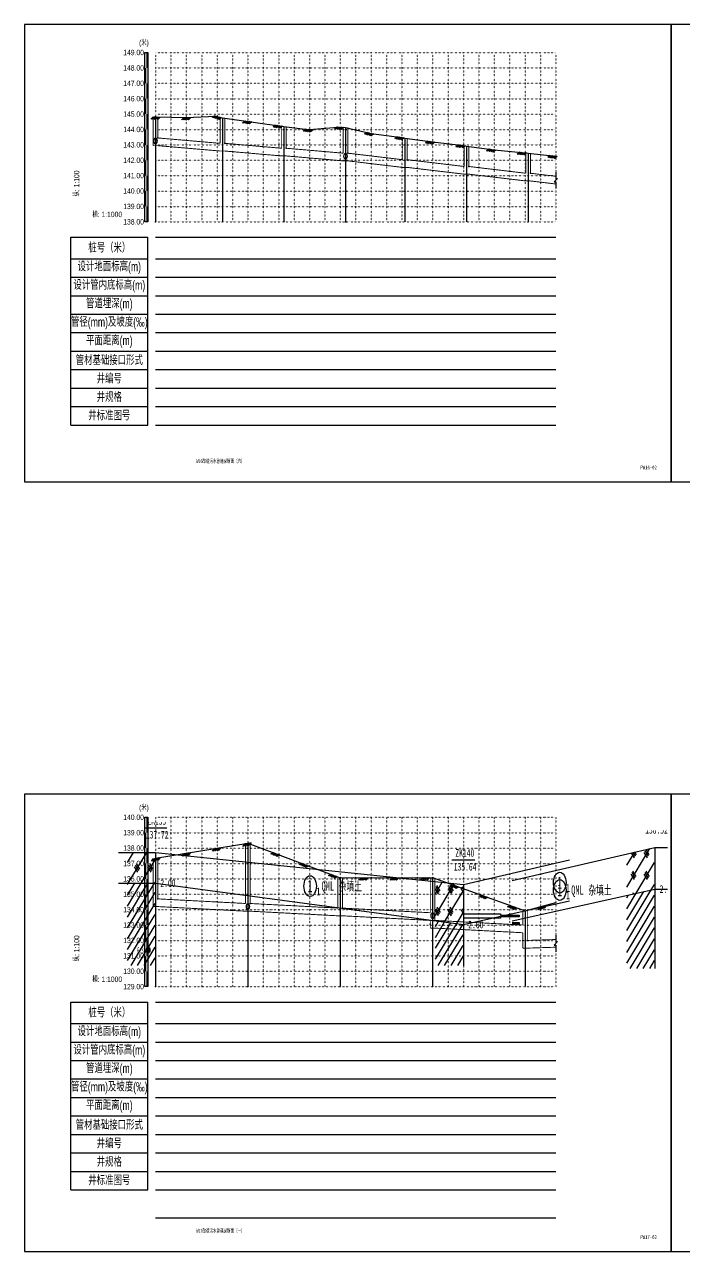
# Model space of a CAD drawing. Extents: x 529262 to 576451, y 2694391 to 2717535.
# Drawn here: x 571451 to 571880, y 2708446 to 2709244 of the extents above; entities that cross this region are included whole.
import ezdxf
from ezdxf.enums import TextEntityAlignment as Align
from ezdxf.xclip import XClip

# ---------------------------------------------------------------- set-up
doc = ezdxf.new("R2010")
doc.units = 0
doc.header["$XCLIPFRAME"] = 0
doc.linetypes.add('DOT', pattern=[6.35, 0, -6.35])
doc.linetypes.add('sx', pattern=[10, 5, 0, 5, 0])
for name, color, linetype in [('GiCAD_PouMian', 7, 'Continuous'), ('GICAD_QUYANG', 7, 'Continuous'), ('GPSCOMMON', 7, 'Continuous'), ('P-说明', 7, 'Continuous'), ('PP-COM', 7, 'Continuous'), ('图框线', 7, 'Continuous'), ('地质-原位曲线', 7, 'Continuous'), ('地质-地层符号', 3, 'Continuous'), ('地质-地层线', 7, 'Continuous'), ('地质-地面线', 7, 'Continuous'), ('地质-填充花纹', 4, 'Continuous'), ('地质-文字', 7, 'Continuous'), ('地质-标贯', 7, 'Continuous'), ('地质-钻孔', 7, 'Continuous'), ('纵断_分栏线', 5, 'Continuous'), ('纵断_地面线', 3, 'Continuous'), ('纵断_标注', 2, 'Continuous'), ('纵断_标注_支管', 2, 'Continuous'), ('纵断_表头', 2, 'Continuous'), ('纵断_设计线', 1, 'Continuous'), ('纵断_高程网格', 8, 'DOT')]:
    doc.layers.add(name, color=color, linetype=linetype)
for name, color, linetype, lineweight in [('外框_TK', 2, 'Continuous', 15), ('纵断污水井', 7, 'Continuous', 60), ('纵断污水管', 224, 'Continuous', 60)]:
    doc.layers.add(name, color=color, linetype=linetype, lineweight=lineweight)
doc.styles.add('JieTuHzTxt', font='smsim.shx', dxfattribs={"width": 0.7, "bigfont": 'smfs.shx'})
doc.styles.add('SEMDI', font='smsim.shx', dxfattribs={"width": 0.75, "bigfont": 'smfs.shx'})
doc.styles.get("Standard").update_dxf_attribs({"font": '', "height": 2.5, "bigfont": 'smfs.shx'})
doc.styles.add('地层编号', font='', dxfattribs={"width": 0.7, "height": 4})
doc.styles.add('宋体', font='', dxfattribs={"width": 0.75})
doc.styles.add('层底标注', font='', dxfattribs={"width": 0.7, "height": 2.5})
doc.styles.add('岩土名称', font='', dxfattribs={"width": 0.7, "height": 3})
doc.styles.add('时代', font='', dxfattribs={"width": 0.7, "height": 3})
doc.styles.add('标贯动探', font='', dxfattribs={"width": 0.7, "height": 2.5})
doc.styles.add('钻孔标注', font='', dxfattribs={"width": 0.7, "height": 2.5})
doc.styles.get('Standard').set_extended_font_data('FangSong_GB2312')
doc.styles.get('地层编号').set_extended_font_data('FangSong_GB2312')
doc.styles.get('宋体').set_extended_font_data('SimSun')
doc.styles.get('层底标注').set_extended_font_data('FangSong_GB2312')
doc.styles.get('岩土名称').set_extended_font_data('FangSong_GB2312')
doc.styles.get('时代').set_extended_font_data('FangSong_GB2312')
doc.styles.get('标贯动探').set_extended_font_data('FangSong_GB2312')
doc.styles.get('钻孔标注').set_extended_font_data('FangSong_GB2312')
doc.linetypes.add('bzhjcx', pattern='A,0.001,[2,XX1.shx,S=1,R=0,X=1,Y=0],-2', length=2.001)

# ---------------------------------------------------------------- blocks, each defined once
blk = doc.blocks.new('A3WK')
at = {"layer": '图框线'}
blk.add_lwpolyline([(0, 0), (420, 0), (420, 297), (0, 297), (0, 0)], dxfattribs=at)
blk = doc.blocks.new('市政排水（YZ）_zdbt')
at = {"color": 0, "linetype": 'ByBlock', "lineweight": -2}
for p, q in [((-50, 0), (0, 0)), ((-50, -122), (-50, 0)), ((0, -122), (0, 0)), ((-50, -14), (0, -14)), ((-50, -26), (0, -26)), ((-50, -38), (0, -38)), ((-50, -50), (0, -50)), ((-50, -62), (0, -62)), ((-50, -74), (0, -74)), ((-50, -86), (0, -86)), ((-50, -98), (0, -98)), ((-50, -110), (0, -110)), ((-50, -122), (0, -122))]:
    blk.add_line(p, q, dxfattribs=at)
at = {"color": 0, "linetype": 'ByBlock', "lineweight": -2, "char_height": 6, "attachment_point": 5, "style": 'JieTuHzTxt'}
for s, insert in [('桩号（米）', (-25, -7)), ('设计地面标高(m)', (-25, -20)), ('设计管内底标高(m)', (-25, -32)), ('管道埋深(m)', (-25, -44)), ('管径(mm)及坡度(‰)', (-25, -56)), ('平面距离(m)', (-25, -68)), ('管材基础接口形式', (-25, -80)), ('井编号', (-25, -92)), ('井规格', (-25, -104)), ('井标准图号', (-25, -116))]:
    blk.add_mtext(s, dxfattribs=dict(at, insert=insert))
blk = doc.blocks.new('VSDesignLineBlock')
at = {"color": 0, "linetype": 'Continuous'}
for p, q in [((-1.5, 0), (-3, -1.5)), ((-0.75, 0), (-2.25, -1.5)), ((0, 0), (-1.5, -1.5)), ((0, 0), (1.5, -1.5)), ((1.5, 0), (0.75, -0.75)), ((2.25, 0), (1.125, -1.125)), ((3, 0), (1.5, -1.5)), ((-0.9797838651065831, -0.9797838651065831), (-0.4595677302149852, -1.5)), ((-0.5021806110835314, -0.5021806110835314), (0.4956387778329372, -1.5))]:
    blk.add_line(p, q, dxfattribs=at)
blk = doc.blocks.new('A$C424C4A3E')
at = {"layer": 'GiCAD_PouMian'}
h = blk.add_hatch(color=8, dxfattribs=at)
edge = h.paths.add_edge_path()
edge.add_arc((-4, -31.74999952316284), 1, 0, 360)
at = {"layer": 'GICAD_QUYANG', "color": 8}
blk.add_circle((-4, -31.74999952316284), 1, dxfattribs=at)
at = {"layer": '地质-原位曲线', "color": 8, "linetype": 'Continuous'}
for p, q in [((166.7844735336303, -19.90997441434843), (186.7844735336303, -19.90997441434843)), ((186.7844735336303, -19.90997441434843), (186.7844735336303, -20.40997441434843)), ((186.7844735336303, -21.40997441434843), (166.7844735336303, -21.40997441434843)), ((186.7844735336303, -20.40997441434843), (196.7844735336303, -20.40997441434843)), ((196.7844735336303, -20.90997441434843), (186.7844735336303, -20.90997441434843)), ((186.7844735336303, -20.90997441434843), (186.7844735336303, -21.40997441434843)), ((196.7844735336303, -20.40997441434843), (196.7844735336303, -20.90997441434843))]:
    blk.add_line(p, q, dxfattribs=at)
at = {"layer": '地质-地层符号', "color": 8, "linetype": 'Continuous'}
for centre in [(83.70102545248483, -10.95500123500824), (218.8166711790063, -9.822478711605072), (218.8166711790063, -40.44747918844223), (83.70102545248483, -44.33000147342682), (218.8166711790063, -70.69747924804688), (83.70102545248483, -76.95500135421753)]:
    blk.add_ellipse(centre, major_axis=(0, 3.383783783783784), ratio=1, dxfattribs=at)
at = {"layer": '地质-地层线', "color": 8}
for p, q in [((-20, -10), (0, -10)), ((0, -10), (166.6344833374023, -23.41000318527222)), ((166.6344833374023, -23.41000318527222), (270.2312914530439, -9.484955072402954)), ((270.2312914530439, -9.484955072402954), (290.2312914530439, -9.484955072402954))]:
    blk.add_line(p, q, dxfattribs=at)
at = {"layer": '地质-地层线', "color": 8, "linetype": 'bzhjcx'}
for p, q in [((166.6344833374023, -76.41000270843506), (270.2312914530439, -52.48495578765869)), ((270.2312914530439, -52.48495578765869), (290.2312914530439, -52.48495578765869)), ((-20, -67.5), (0, -67.5)), ((0, -67.5), (166.6344833374023, -76.41000270843506))]:
    blk.add_line(p, q, dxfattribs=at)
at = {"layer": '地质-地面线', "color": 8, "linetype": 'Continuous'}
for p, q in [((166.6344833374023, -10.41000270843506), (270.2312914530439, 4.015046119689941)), ((270.2312914530439, 4.015046119689941), (290.2312914530439, 4.015046119689941)), ((-20, 9.5367431640625e-07), (0, 9.5367431640625e-07)), ((0, 9.5367431640625e-07), (166.6344833374023, -10.41000270843506))]:
    blk.add_line(p, q, dxfattribs=at)
at = {"layer": '地质-填充花纹', "color": 8, "linetype": 'Continuous'}
for p, q in [((-15.15000000596046, -3.310314942633795), (-11.8396841096519, 9.5367431640625e-07)), ((-14.76861725146136, -10.00000000000023), (-4.768616297787048, 9.536745437799254e-07)), ((255.0812914470825, -8.850668152343815), (267.5774836471901, 3.645524047763274)), ((255.0812914470835, -1.779600340477828), (259.3625503417179, 2.50165855415662)), ((259.2572836941581, 0.6463919065965911), (257.6416403608173, 2.262035239937632)), ((259.7572836941581, 1.146391906596818), (258.5194168235703, 2.384258777184186)), ((260.2572836941581, 1.646391906597046), (259.3971932863242, 2.506482314430741)), ((266.257283694159, 0.6463919065968184), (264.4895167411923, 2.414158859563258)), ((266.7572836941581, 1.146391906596591), (264.9895167411914, 2.914158859563031)), ((267.2572836941581, 1.646391906596364), (265.5416285255951, 3.36204707515958)), ((-8.51436096859561, -5.424675905268714), (-10.28212792156228, -3.656908952302274)), ((-7.697549439595605, -10.00000000000023), (-0.1500000059604645, -2.452450566364632)), ((-1.372225344864091, -5.424675905268941), (-3.139992297830759, -3.656908952302501)), ((260.1862158822923, -5.424675905268714), (258.4184489293257, -3.656908952302274)), ((260.1650042673045, -10.83802314398849), (270.0812914470835, -0.9217359642086649)), ((267.3283515060239, -5.424675905268487), (265.5605845530572, -3.656908952302047)), ((-9.51436096859561, -6.424675905267804), (-11.28212792156228, -4.656908952301364)), ((-9.01436096859561, -5.924675905268032), (-10.78212792156228, -4.156908952301592)), ((-2.372225344864091, -6.424675905268941), (-4.139992297830759, -4.656908952302501)), ((-1.872225344864091, -5.924675905268941), (-3.639992297830759, -4.156908952302501)), ((259.1862158822933, -6.424675905268941), (257.4184489293266, -4.656908952302501)), ((259.6862158822923, -5.924675905268941), (257.9184489293257, -4.156908952302501)), ((266.3283515060239, -6.424675905268941), (264.5605845530572, -4.656908952302501)), ((266.8283515060239, -5.924675905268714), (265.0605845530572, -4.156908952302274)), ((-15.15000000596046, -10.38138275449933), (-14.76861725146136, -10.00000000000023)), ((-15.15000000596046, -13.91691666043198), (-11.23308334552803, -10)), ((-15.15000000596046, -17.45245056636463), (-7.697549439595605, -10.00000000000023)), ((-15.15000000596046, -20.98798447229751), (-4.16201553366318, -10.00000000000023)), ((-15.15000000596046, -24.52351837823016), (-0.6264816277298451, -10)), ((-0.6264816277298451, -10), (-0.1500000059604645, -9.523518378230165)), ((151.4844833314419, -13.45252690186817), (155.238912592823, -9.698097640486594)), ((151.4844833314419, -20.5235947137337), (161.8942100914528, -10.11386795372277)), ((153.1201987043105, -13.49574371713447), (151.484483331441, -11.86002834426472)), ((153.6201987043105, -12.99574371713425), (151.8524317513438, -11.22797676416781)), ((154.1201987043105, -12.49574371713402), (152.3524317513438, -10.72797676416758)), ((160.262334328042, -13.49574371713447), (158.4945673750753, -11.72797676416803)), ((160.762334328042, -12.99574371713447), (158.9945673750753, -11.22797676416803)), ((161.2623343280411, -12.49574371713425), (159.4945673750744, -10.72797676416781)), ((166.484483331441, -12.71789272053388), (165.4945673750753, -11.72797676416826)), ((166.4844833314419, -11.71789272053434), (165.9945673750753, -11.22797676416803)), ((255.0812914470835, -22.9928037760742), (268.3341319308611, -9.739963292296125)), ((255.0812914470825, -19.457269870142), (264.2495680990833, -10.28899321814174)), ((255.0812914470835, -15.92173596420957), (260.1650042673045, -10.83802314398849)), ((255.0812914470835, -12.38620205827647), (256.0804404355258, -11.38705306983366)), ((255.0812914470835, -26.52833768200776), (270.0812914470835, -11.52833768200685)), ((258.7850506888526, -11.02351071182875), (258.4895167411914, -10.72797676416803)), ((268.3341319308611, -9.739963292296125), (270.0812914470835, -7.992803776074197)), ((-15.15000000596046, -28.05905228416282), (-0.1500000059604645, -13.05905228416282)), ((156.4858588961515, -22.59328696088937), (166.4844833314419, -12.59466252559946)), ((255.0812914470825, -30.06387158794018), (270.0812914470835, -15.06387158793973)), ((-15.15000000596046, -31.5945861900957), (-0.150000005959555, -16.59458619009479)), ((153.1912665161763, -20.56681152899978), (151.4844833314419, -18.86002834426517)), ((153.6912665161763, -20.06681152899955), (151.9234995632096, -18.29904457603311)), ((154.1912665161763, -19.56681152900001), (152.4234995632096, -17.79904457603357)), ((160.1912665161763, -20.56681152900001), (158.4234995632096, -18.79904457603357)), ((160.6912665161763, -20.06681152899978), (158.9234995632096, -18.29904457603334)), ((161.1912665161763, -19.56681152899955), (159.4234995632096, -17.79904457603311)), ((163.0302621946421, -23.11995147426478), (166.4844833314419, -19.66573033746454)), ((166.4844833314419, -19.71789272053434), (165.5656351869411, -18.79904457603357)), ((166.4844833314419, -18.71789272053456), (166.0656351869411, -18.29904457603357)), ((255.0812914470835, -33.59940549387238), (270.0812914470835, -18.59940549387238)), ((-15.15000000596046, -35.13012009602835), (-0.1500000059604645, -20.13012009602835)), ((-15.15000000596046, -38.665654001961), (-0.150000005959555, -23.66565400196055)), ((151.4844833314419, -24.05912861966635), (153.2136572469071, -22.32995470420155)), ((151.4844833314419, -27.59466252559946), (156.4858588961515, -22.59328696088937)), ((151.4844833314419, -31.13019643153211), (159.7580605453968, -22.85661921757719)), ((151.4844833314419, -34.66573033746454), (163.0302621946421, -23.11995147426478)), ((151.4844833314419, -38.20126424339765), (166.3024638438865, -23.38328373095305)), ((255.0812914470835, -37.13493939980594), (270.0812914470835, -22.13493939980503)), ((-15.15000000596046, -42.20118790789388), (-0.1500000059604645, -27.20118790789388)), ((151.4844833314419, -41.7367981493303), (166.4844833314419, -26.7367981493303)), ((255.0812914470835, -40.6704733057386), (270.0812914470835, -25.67047330573814)), ((-15.15000000596046, -45.73672181382653), (-0.1500000059604645, -30.73672181382653)), ((151.4844833314419, -45.27233205526272), (166.4844833314419, -30.27233205526272)), ((255.0812914470835, -44.20600721167057), (270.0812914470835, -29.20600721167057)), ((-15.15000000596046, -49.27225571975919), (-0.1500000059604645, -34.27225571975919)), ((151.4844833314419, -48.80786596119583), (166.4844833314419, -33.80786596119583)), ((255.0812914470835, -47.74154111760322), (270.0812914470835, -32.74154111760322)), ((-15.15000000596046, -52.80778962569207), (-0.1500000059604645, -37.80778962569207)), ((151.4844833314419, -52.34339986712848), (166.4844833314419, -37.34339986712848)), ((255.0812914470835, -51.27707502353633), (270.0812914470835, -36.27707502353633)), ((255.0812914470835, -54.81260892946875), (270.0812914470835, -39.81260892946875)), ((-15.15000000596046, -56.34332353162472), (-0.1500000059604645, -41.34332353162472)), ((151.4844833314419, -55.87893377306091), (166.4844833314419, -40.87893377306091)), ((258.1556932033054, -55.27374107918035), (270.0812914470835, -43.3481428354014)), ((-15.15000000596046, -59.87885743755737), (-0.1500000059604645, -44.87885743755737)), ((151.4844833314419, -59.41446767899401), (166.4844833314419, -44.41446767899401)), ((262.7529309465926, -54.21203724182487), (270.0812914470835, -46.88367674133451)), ((-15.15000000596046, -63.41439134349025), (-0.1500000059604645, -48.41439134349025)), ((151.4844833314419, -62.95000158492667), (166.4844833314419, -47.95000158492667)), ((151.4844833314419, -66.48553549085909), (166.4844833314419, -51.48553549085909)), ((267.3501686898808, -53.15033340446917), (270.0812914470835, -50.41921064726694)), ((-15.15000000596046, -66.9499252494229), (-0.1500000059604645, -51.9499252494229)), ((-12.16454085060468, -67.50000000000023), (-0.1500000059604645, -55.48545915535556)), ((151.4844833314419, -70.0210693967922), (166.4844833314419, -55.0210693967922)), ((259.4856454086303, -56.68289921903624), (259.4856454086303, -54.96659678107358)), ((262.0130889088305, -54.38289921903606), (270.0812914470835, -54.38289921903606)), ((262.9856454086303, -54.38289921903606), (262.9856454086303, -54.15829326530024)), ((266.4856454086303, -56.68289921903624), (266.4856454086303, -54.38289921903629)), ((269.9856454086303, -54.38289921903606), (269.9856454086303, -52.54168623375449)), ((-8.629006944672255, -67.50000000000023), (-0.1500000059604645, -59.02099306128844)), ((151.4844833314419, -73.55660330272485), (166.4844833314419, -58.55660330272485)), ((255.0812914470835, -56.68289921903602), (270.0812914470835, -56.68289921903602)), ((255.0812914470835, -58.98289921903597), (270.0812914470835, -58.98289921903597)), ((255.9856454086303, -58.98289921903506), (255.9856454086303, -56.68289921903511)), ((259.4856454086303, -61.28289921903615), (259.4856454086303, -58.9828992190362)), ((262.9856454086303, -58.98289921903597), (262.9856454086303, -56.68289921903602)), ((266.4856454086303, -61.28289921903615), (266.4856454086303, -58.9828992190362)), ((269.9856454086303, -58.98289921903597), (269.9856454086303, -56.68289921903602)), ((-5.093473038738921, -67.5), (-0.1500000059604645, -62.55652696722109)), ((152.9009543166494, -75.67566622345043), (166.4844833314419, -62.09213720865796)), ((255.0812914470835, -61.28289921903593), (270.0812914470835, -61.28289921903593)), ((255.0812914470835, -63.58289921903611), (270.0812914470835, -63.58289921903611)), ((255.9856454086303, -63.58289921903497), (255.9856454086303, -61.28289921903502)), ((259.4856454086303, -65.88289921903606), (259.4856454086303, -63.58289921903611)), ((262.9856454086303, -63.58289921903588), (262.9856454086303, -61.28289921903593)), ((266.4856454086303, -65.88289921903606), (266.4856454086303, -63.58289921903611)), ((269.9856454086303, -63.58289921903588), (269.9856454086303, -61.28289921903593)), ((-10.01435459136974, -68.18289921903624), (-10.01435459136974, -67.50000000000023)), ((-3.014354591369738, -68.18289921903624), (-3.014354591369738, -67.50000000000023)), ((-1.557939132806496, -67.50000000000023), (-0.1500000059604645, -66.0920608731542)), ((156.2570373187846, -75.8551171272477), (166.4844833314419, -65.62767111459038)), ((255.0812914470835, -65.88289921903606), (270.0812914470835, -65.88289921903606)), ((255.9856454086303, -67.48495578765869), (255.9856454086303, -65.88289921903493)), ((262.9856454086303, -67.48495578765869), (262.9856454086303, -65.88289921903583)), ((269.9856454086303, -67.48495578765869), (269.9856454086303, -65.88289921903583)), ((-15.15000000596046, -68.18289921903602), (-0.1500000059604645, -68.18289921903602)), ((-15.15000000596046, -70.48289921903597), (-0.1500000059604645, -70.48289921903597)), ((-13.51435459136974, -70.48289921903597), (-13.51435459136974, -68.18289921903602)), ((-10.01435459136974, -72.78289921903615), (-10.01435459136974, -70.4828992190362)), ((-6.514354591369738, -70.48289921903506), (-6.514354591369738, -68.18289921903511)), ((-3.014354591369738, -72.78289921903615), (-3.014354591369738, -70.4828992190362)), ((159.6131203209197, -76.03456803104518), (166.4844833314419, -69.16320502052304)), ((-15.15000000596046, -72.78289921903593), (-0.1500000059604645, -72.78289921903593)), ((-15.15000000596046, -75.08289921903611), (-0.1500000059604645, -75.08289921903611)), ((-13.51435459136974, -75.08289921903588), (-13.51435459136974, -72.78289921903593)), ((-10.01435459136974, -77.38289921903606), (-10.01435459136974, -75.08289921903611)), ((-6.514354591369738, -75.08289921903497), (-6.514354591369738, -72.78289921903502)), ((-3.014354591369738, -77.38289921903606), (-3.014354591369738, -75.08289921903611)), ((162.969203323054, -76.21401893484358), (166.4844833314419, -72.69873892645614)), ((-15.15000000596046, -77.38289921903606), (-0.1500000059604645, -77.38289921903606)), ((-13.51435459136974, -77.5), (-13.51435459136974, -77.38289921903583)), ((-6.514354591369738, -77.5), (-6.514354591369738, -77.38289921903493)), ((151.4844833314419, -77.38289921903606), (166.4844833314419, -77.38289921903606)), ((151.4844833314419, -79.68289921903602), (166.4844833314419, -79.68289921903602)), ((154.4856454086303, -79.68289921903602), (154.4856454086303, -77.38289921903606)), ((157.9856454086303, -77.38289921903561), (157.9856454086303, -75.94754639191092)), ((157.9856454086303, -81.98289921903552), (157.9856454086303, -79.68289921903556)), ((161.4856454086303, -79.68289921903533), (161.4856454086303, -77.38289921903538)), ((164.9856454086303, -77.38289921903674), (164.9856454086303, -76.32183878151636)), ((164.9856454086303, -81.98289921903665), (164.9856454086303, -79.6828992190367)), ((166.3252863251901, -76.39346983864039), (166.4844833314419, -76.23427283238857)), ((151.4844833314419, -81.98289921903597), (166.4844833314419, -81.98289921903597)), ((154.4856454086303, -84.28289921903593), (154.4856454086303, -81.98289921903597)), ((161.4856454086303, -84.28289921903524), (161.4856454086303, -81.98289921903529)), ((151.4844833314419, -84.28289921903593), (166.4844833314419, -84.28289921903593)), ((157.9856454086303, -85.94754639191069), (157.9856454086303, -84.28289921903547)), ((164.9856454086303, -86.32183878151613), (164.9856454086303, -84.28289921903661))]:
    blk.add_line(p, q, dxfattribs=at)
at = {"layer": '地质-钻孔', "color": 8, "linetype": 'Continuous'}
for p, q in [((264.0422860336303, 12.01507441377657), (276.4207040023803, 12.01507441377657)), ((-6.189159278869738, 8.000059765339074), (6.189258689880262, 8.000059765339074)), ((160.4451180648803, -2.409974414348426), (172.8235360336303, -2.409974414348426)), ((268.7312914530439, -67.48495578765869), (271.7312914530439, -67.48495578765869)), ((-1.5, -77.5), (1.5, -77.5))]:
    blk.add_line(p, q, dxfattribs=at)
at = {"layer": '地质-钻孔', "color": 8, "linetype": 'sx'}
for p, q in [((270.2312914530439, 4.015045166015625), (270.2312914530439, -67.48495578765869)), ((0, 0), (0, -77.5)), ((166.6344833374023, -10.41000366210938), (166.6344833374023, -86.41000270843506))]:
    blk.add_line(p, q, dxfattribs=at)
at = {"layer": '地质-钻孔', "color": 8, "linetype": 'Continuous'}
blk.add_solid([(165.1344833374023, -86.41000270843506), (168.1344833374023, -86.41000270843506), (166.6344833374023, -87.91000270843506)], dxfattribs=at)
at = {"layer": 'GICAD_QUYANG', "color": 8, "linetype": 'Continuous', "width": 0.699999988079071}
blk.add_text('6.35', height=2, dxfattribs=at).set_placement((-9.874594538610836, -32.74999953316274))
at = {"layer": '地质-地层符号', "color": 8, "linetype": 'Continuous'}
for s, height, style, p in [('1', 4, '地层编号', (217.4328873952227, -11.82247871160507)), ('杂填土', 3, '岩土名称', (234.3020767854568, -11.32247871160507)), ('1', 4, '地层编号', (82.31724166870117, -12.95500123500824)), ('1', 2.6, '地层编号', (87.08480923626848, -13.95500123500824)), ('Q', 3, '时代', (89.88372815518778, -12.45500123500824)), ('ML', 3, '时代', (92.1594038338435, -12.45500123500824)), ('杂填土', 3, '岩土名称', (99.18643105893534, -12.45500123500824)), ('1', 2.6, '地层编号', (222.20045496279, -12.82247871160507)), ('Q', 3, '时代', (224.9993738817093, -11.32247871160507)), ('ML', 3, '时代', (227.275049560365, -11.32247871160507)), ('2', 4, '地层编号', (217.4328873952227, -42.44747918844223)), ('Q', 3, '时代', (224.9993738817093, -41.94747918844223)), ('AL', 3, '时代', (228.2713738846896, -41.94747918844223)), ('黏土', 3, '岩土名称', (233.2642388032791, -41.94747918844223)), ('2', 4, '地层编号', (82.31724166870117, -46.33000147342682)), ('Q', 3, '时代', (89.88372815518778, -45.83000147342682)), ('AL', 3, '时代', (93.15572815816813, -45.83000147342682)), ('黏土', 3, '岩土名称', (98.1485930767576, -45.83000147342682)), ('1', 2.6, '地层编号', (222.20045496279, -43.44747918844223)), ('1', 2.6, '地层编号', (87.08480923626848, -47.33000147342682)), ('5', 4, '地层编号', (217.4328873952227, -72.69747924804688)), ('C', 3, '时代', (223.20045496279, -72.19747924804688)), ('石灰岩', 3, '岩土名称', (226.2761306887269, -72.19747924804688)), ('5', 4, '地层编号', (82.31724166870117, -78.95500135421753)), ('C', 3, '时代', (88.08480923626848, -78.45500135421753)), ('石灰岩', 3, '岩土名称', (91.16048496220537, -78.45500135421753))]:
    blk.add_text(s, height=height, dxfattribs=dict(at, style=style)).set_placement(p)
at = {"layer": '地质-地层符号', "color": 8, "linetype": 'Continuous', "style": '时代', "width": 0.8}
for p in [(227.2750495573846, -42.44747918844223), (92.15940383086308, -46.33000147342682)]:
    blk.add_text('4', height=1.8, dxfattribs=at).set_placement(p)
at = {"layer": '地质-文字', "color": 8, "linetype": 'Continuous', "style": '层底标注'}
for s, p in [('2.00', (2.650000005960464, -11.25)), ('2.70', (272.8812914590044, -10.73495507240295)), ('2.60', (169.2844833433628, -24.66000318527222)), ('11.30', (272.8812914590044, -53.73495578765869)), ('13.50', (2.650000005960464, -68.75)), ('14.30', (272.8812914590044, -68.73495578765869)), ('13.20', (169.2844833433628, -77.66000270843506)), ('15.50', (2.650000005960464, -78.75)), ('15.20', (169.2844833433628, -87.66000270843506))]:
    blk.add_text(s, height=2.5, dxfattribs=at).set_placement(p)
at = {"layer": '地质-标贯', "color": 8, "linetype": 'Continuous', "style": '标贯动探'}
blk.add_text('N=9', height=2.5, dxfattribs=at).set_placement((278.4312912623091, -30.98495483398438))
at = {"layer": '地质-钻孔', "color": 8, "linetype": 'Continuous', "style": '钻孔标注'}
for s, p in [('ZK141', (265.9069671287198, 13.01504611968994)), ('ZK139', (-4.324324324324152, 9.000000953674316)), ('138.52', (265.0421022638548, 8.515046119689941)), ('137.72', (-5.189189189189165, 4.500000953674316)), ('ZK140', (162.3101590130782, -1.410002708435059)), ('135.64', (161.4452941482132, -5.910002708435059))]:
    blk.add_text(s, height=2.5, dxfattribs=at).set_placement(p)
blk = doc.blocks.new('A3_CdSzy')
at = {"layer": '外框_TK', "const_width": 0.1}
blk.add_lwpolyline([(0, 297), (420, 297), (420, 0), (0, 0)], close=True, dxfattribs=at)

msp = doc.modelspace()

# ---------------------------------------------------------------- linework, layer by layer
for p in [(571537.7693094312, 2709169.828465958), (571581.2361259969, 2709166.351120632), (571621.1894052438, 2709163.154858293), (571661.1894052391, 2709159.954858293), (571699.7976049583, 2709155.707956324), (571739.7976046985, 2709151.307956352), (571779.7976422807, 2709146.907952218), (571537.7675526232, 2708675.521587254), (571597.7675526232, 2708672.521587254), (571657.7675526232, 2708669.521587254), (571717.7675526233, 2708661.521587254), (571777.7675526233, 2708648.521587254)]:
    msp.add_point(p)
at = {"layer": 'GPSCOMMON'}
for p in [(571536.2693094312, 2709115.360896768), (571536.2675526232, 2708618.517587254)]:
    msp.add_point(p, dxfattribs=at)
at = {"layer": 'PP-COM'}
for p, q in [((571451.2693094312, 2708946.517587254), (576451.2693094312, 2708946.517587254)), ((571451.2693094312, 2708446.517587254), (576451.2693094312, 2708446.517587254))]:
    msp.add_line(p, q, dxfattribs=at)
at = {"layer": '纵断_分栏线'}
for p, q in [((571536.2693094312, 2709105.360896768), (571796.2693094312, 2709105.360896768)), ((571536.2693094312, 2709091.360896768), (571796.2693094312, 2709091.360896768)), ((571536.2693094312, 2709079.360896768), (571796.2693094312, 2709079.360896768)), ((571536.2693094312, 2709067.360896768), (571796.2693094312, 2709067.360896768)), ((571536.2693094312, 2709055.360896768), (571796.2693094312, 2709055.360896768)), ((571536.2693094312, 2709043.360896768), (571796.2693094312, 2709043.360896768)), ((571536.2693094312, 2709031.360896768), (571796.2693094312, 2709031.360896768)), ((571536.2693094312, 2709019.360896768), (571796.2693094312, 2709019.360896768)), ((571536.2693094312, 2709007.360896768), (571796.2693094312, 2709007.360896768)), ((571536.2693094312, 2708995.360896768), (571796.2693094312, 2708995.360896768)), ((571536.2693094312, 2708983.360896768), (571796.2693094312, 2708983.360896768)), ((571536.2675526232, 2708608.517587254), (571796.2675526232, 2708608.517587254)), ((571536.2675526232, 2708594.517587254), (571796.2675526232, 2708594.517587254)), ((571536.2675526232, 2708582.517587254), (571796.2675526232, 2708582.517587254)), ((571536.2675526232, 2708570.517587254), (571796.2675526232, 2708570.517587254)), ((571536.2675526232, 2708558.517587254), (571796.2675526232, 2708558.517587254)), ((571536.2675526232, 2708546.517587254), (571796.2675526232, 2708546.517587254)), ((571536.2675526232, 2708534.517587254), (571796.2675526232, 2708534.517587254)), ((571536.2675526232, 2708522.517587254), (571796.2675526232, 2708522.517587254)), ((571536.2675526232, 2708510.517587254), (571796.2675526232, 2708510.517587254)), ((571536.2675526232, 2708498.517587254), (571796.2675526232, 2708498.517587254)), ((571536.2675526232, 2708486.517587254), (571796.2675526232, 2708486.517587254)), ((571536.2693094312, 2708468.360896768), (571796.2693094312, 2708468.360896768))]:
    msp.add_line(p, q, dxfattribs=at)
at = {"layer": '纵断_地面线'}
for points in [[(571536.2693094312, 2709183.460896768), (571556.2693094325, 2709183.080896768), (571575.4433094325, 2709183.940896768), (571579.7361259969, 2709182.860896768), (571619.6894052438, 2709177.362164597), (571631.6873094325, 2709175.710896768), (571636.2693094325, 2709175.310896768), (571654.6583094324, 2709176.920896768), (571659.6893094325, 2709176.700896768), (571676.2693094325, 2709172.820896768), (571696.2693094325, 2709170.070896768), (571698.2973094325, 2709169.790896768), (571716.2693094325, 2709167.280896768), (571736.2693094325, 2709164.890896768), (571738.2973094325, 2709164.610896768), (571756.2693094325, 2709162.110896768), (571776.2693094325, 2709160.220896768), (571778.2973094325, 2709159.990896768), (571796.2693094312, 2709157.970896768)], [(571536.2675526232, 2708701.947587254), (571596.2675526232, 2708711.717587254), (571656.2675526232, 2708689.167587254), (571716.2675526233, 2708689.337587254), (571776.2675526233, 2708667.647587254), (571796.2675526232, 2708673.119809477)]]:
    msp.add_lwpolyline(points, dxfattribs=at)
at = {"layer": '纵断_标注'}
for p, q in [((571536.2693094312, 2709183.460896768), (571536.2693094312, 2709115.360896768)), ((571579.7361259969, 2709182.860942916), (571579.7361259969, 2709115.360896768)), ((571619.6894052438, 2709177.362164597), (571619.6894052438, 2709115.360896768)), ((571659.6894052391, 2709176.700896768), (571659.6894052391, 2709115.360896768)), ((571698.2976049583, 2709169.790896768), (571698.2976049583, 2709115.360896768)), ((571738.2976046985, 2709164.610896768), (571738.2976046985, 2709115.360896768)), ((571778.2976422807, 2709159.990896768), (571778.2976422807, 2709115.360896768)), ((571596.2675526232, 2708711.717587254), (571596.2675526232, 2708618.517587254)), ((571536.2675526232, 2708701.947587254), (571536.2675526232, 2708618.517587254)), ((571656.2675526232, 2708689.167587254), (571656.2675526232, 2708618.517587254)), ((571716.2675526233, 2708689.337587254), (571716.2675526233, 2708618.517587254)), ((571776.2675526233, 2708667.647587254), (571776.2675526233, 2708618.517587254))]:
    msp.add_line(p, q, dxfattribs=at)
for points in [[(571481.2693094312, 2709115.360896768, 0, 0, 0), (571481.2693094312, 2709140.694230102, 1, 0, 0), (571481.2693094312, 2709148.694230102, 0, 0, 0)], [(571481.2693094312, 2709115.360896768, 0, 0, 0), (571506.6026427646, 2709115.360896768, 1, 0, 0), (571514.6026427646, 2709115.360896768, 0, 0, 0)], [(571481.2675526232, 2708618.517587254, 0, 0, 0), (571481.2675526232, 2708643.850920588, 1, 0, 0), (571481.2675526232, 2708651.850920588, 0, 0, 0)], [(571481.2675526232, 2708618.517587254, 0, 0, 0), (571506.6008859565, 2708618.517587254, 1, 0, 0), (571514.6008859565, 2708618.517587254, 0, 0, 0)]]:
    msp.add_lwpolyline(points, format="xyseb", dxfattribs=at)
for points in [[(571796.2693094312, 2709147.931068832), (571796.2693094312, 2709143.531068832), (571797.2693094312, 2709143.531068832), (571795.2693094312, 2709141.331068832), (571796.2693094312, 2709141.331068832), (571796.2693094312, 2709136.931068832)], [(571796.2675526232, 2708652.121587254), (571796.2675526232, 2708647.721587254), (571797.2675526232, 2708647.721587254), (571795.2675526232, 2708645.521587254), (571796.2675526232, 2708645.521587254), (571796.2675526232, 2708641.121587254)]]:
    msp.add_lwpolyline(points, dxfattribs=at)
for p in [(571714.7675526233, 2708659.017587254), (571774.7675526233, 2708648.517587254)]:
    msp.add_point(p, dxfattribs=at)
at = {"layer": '纵断_标注_支管'}
for p in [(571536.2693094312, 2709115.360896768), (571659.6894052391, 2709115.360896768), (571596.2675526232, 2708618.517587254), (571716.2675526233, 2708618.517587254)]:
    msp.add_point(p, dxfattribs=at)
at = {"layer": '纵断_表头'}
for points in [[(571531.2693094312, 2709115.360896768), (571529.2693094312, 2709115.360896768), (571529.2693094312, 2709225.360896768), (571531.2693094312, 2709225.360896768), (571531.2693094312, 2709115.360896768)], [(571531.2675526232, 2708618.517587254), (571529.2675526232, 2708618.517587254), (571529.2675526232, 2708728.517587254), (571531.2675526232, 2708728.517587254), (571531.2675526232, 2708618.517587254)]]:
    msp.add_lwpolyline(points, dxfattribs=at)
at = {"layer": '纵断_表头', "const_width": 1}
for points in [[(571530.7693094312, 2709215.360896768), (571530.7693094312, 2709225.360896768)], [(571529.7693094312, 2709205.360896768), (571529.7693094312, 2709215.360896768)], [(571530.7693094312, 2709195.360896768), (571530.7693094312, 2709205.360896768)], [(571529.7693094312, 2709185.360896768), (571529.7693094312, 2709195.360896768)], [(571530.7693094312, 2709175.360896768), (571530.7693094312, 2709185.360896768)], [(571529.7693094312, 2709165.360896768), (571529.7693094312, 2709175.360896768)], [(571530.7693094312, 2709155.360896768), (571530.7693094312, 2709165.360896768)], [(571529.7693094312, 2709145.360896768), (571529.7693094312, 2709155.360896768)], [(571530.7693094312, 2709135.360896768), (571530.7693094312, 2709145.360896768)], [(571529.7693094312, 2709125.360896768), (571529.7693094312, 2709135.360896768)], [(571530.7693094312, 2709115.360896768), (571530.7693094312, 2709125.360896768)], [(571530.7675526232, 2708718.517587254), (571530.7675526232, 2708728.517587254)], [(571529.7675526232, 2708708.517587254), (571529.7675526232, 2708718.517587254)], [(571530.7675526232, 2708698.517587254), (571530.7675526232, 2708708.517587254)], [(571529.7675526232, 2708688.517587254), (571529.7675526232, 2708698.517587254)], [(571530.7675526232, 2708678.517587254), (571530.7675526232, 2708688.517587254)], [(571529.7675526232, 2708668.517587254), (571529.7675526232, 2708678.517587254)], [(571530.7675526232, 2708658.517587254), (571530.7675526232, 2708668.517587254)], [(571529.7675526232, 2708648.517587254), (571529.7675526232, 2708658.517587254)], [(571530.7675526232, 2708638.517587254), (571530.7675526232, 2708648.517587254)], [(571529.7675526232, 2708628.517587254), (571529.7675526232, 2708638.517587254)], [(571530.7675526232, 2708618.517587254), (571530.7675526232, 2708628.517587254)]]:
    msp.add_lwpolyline(points, dxfattribs=at)
at = {"layer": '纵断_设计线'}
for points in [[(571536.2693094312, 2709183.460896768), (571556.2693094325, 2709183.080896768), (571575.4433094325, 2709183.940896768), (571579.7361259969, 2709182.860942916), (571619.6894052438, 2709177.362164597), (571631.6873094325, 2709175.710896768), (571636.2693094325, 2709175.310896768), (571654.6583094324, 2709176.920896768), (571659.6893094325, 2709176.700896768), (571676.2693094325, 2709172.820896768), (571696.2693094325, 2709170.070896768), (571698.2973094325, 2709169.790896768), (571716.2693094325, 2709167.280896768), (571736.2693094325, 2709164.890896768), (571738.2973094325, 2709164.610896768), (571756.2693094325, 2709162.110896768), (571776.2693094325, 2709160.220896768), (571778.2973094325, 2709159.990896768), (571796.2693094312, 2709157.970896768)], [(571536.2675526232, 2708701.947587254), (571596.2675526232, 2708711.717587254), (571656.2675526232, 2708689.167587254), (571716.2675526233, 2708689.337587254), (571776.2675526233, 2708667.647587254), (571796.2675526232, 2708673.119809477)]]:
    msp.add_lwpolyline(points, dxfattribs=at)
at = {"layer": '纵断_高程网格', "ltscale": 0.0787}
for p, q in [((571536.2693094312, 2709225.360896768), (571796.2693094312, 2709225.360896768)), ((571536.2693094312, 2709225.360896768), (571536.2693094312, 2709115.360896768)), ((571546.2693094312, 2709225.360896768), (571546.2693094312, 2709115.360896768)), ((571556.2693094312, 2709225.360896768), (571556.2693094312, 2709115.360896768)), ((571566.2693094312, 2709225.360896768), (571566.2693094312, 2709115.360896768)), ((571576.2693094312, 2709225.360896768), (571576.2693094312, 2709115.360896768)), ((571586.2693094312, 2709225.360896768), (571586.2693094312, 2709115.360896768)), ((571596.2693094312, 2709225.360896768), (571596.2693094312, 2709115.360896768)), ((571606.2693094312, 2709225.360896768), (571606.2693094312, 2709115.360896768)), ((571616.2693094312, 2709225.360896768), (571616.2693094312, 2709115.360896768)), ((571626.2693094312, 2709225.360896768), (571626.2693094312, 2709115.360896768)), ((571636.2693094312, 2709225.360896768), (571636.2693094312, 2709115.360896768)), ((571646.2693094312, 2709225.360896768), (571646.2693094312, 2709115.360896768)), ((571656.2693094312, 2709225.360896768), (571656.2693094312, 2709115.360896768)), ((571666.2693094312, 2709225.360896768), (571666.2693094312, 2709115.360896768)), ((571676.2693094312, 2709225.360896768), (571676.2693094312, 2709115.360896768)), ((571686.2693094312, 2709225.360896768), (571686.2693094312, 2709115.360896768)), ((571696.2693094312, 2709225.360896768), (571696.2693094312, 2709115.360896768)), ((571706.2693094312, 2709225.360896768), (571706.2693094312, 2709115.360896768)), ((571716.2693094312, 2709225.360896768), (571716.2693094312, 2709115.360896768)), ((571726.2693094312, 2709225.360896768), (571726.2693094312, 2709115.360896768)), ((571736.2693094312, 2709225.360896768), (571736.2693094312, 2709115.360896768)), ((571746.2693094312, 2709225.360896768), (571746.2693094312, 2709115.360896768)), ((571756.2693094312, 2709225.360896768), (571756.2693094312, 2709115.360896768)), ((571766.2693094312, 2709225.360896768), (571766.2693094312, 2709115.360896768)), ((571776.2693094312, 2709225.360896768), (571776.2693094312, 2709115.360896768)), ((571786.2693094312, 2709225.360896768), (571786.2693094312, 2709115.360896768)), ((571796.2693094312, 2709225.360896768), (571796.2693094312, 2709115.360896768)), ((571536.2693094312, 2709215.360896768), (571796.2693094312, 2709215.360896768)), ((571536.2693094312, 2709205.360896768), (571796.2693094312, 2709205.360896768)), ((571536.2693094312, 2709195.360896768), (571796.2693094312, 2709195.360896768)), ((571536.2693094312, 2709185.360896768), (571796.2693094312, 2709185.360896768)), ((571536.2693094312, 2709175.360896768), (571796.2693094312, 2709175.360896768)), ((571536.2693094312, 2709165.360896768), (571796.2693094312, 2709165.360896768)), ((571536.2693094312, 2709155.360896768), (571796.2693094312, 2709155.360896768)), ((571536.2693094312, 2709145.360896768), (571796.2693094312, 2709145.360896768)), ((571536.2693094312, 2709135.360896768), (571796.2693094312, 2709135.360896768)), ((571536.2693094312, 2709125.360896768), (571796.2693094312, 2709125.360896768)), ((571536.2693094312, 2709115.360896768), (571796.2693094312, 2709115.360896768)), ((571536.2675526232, 2708728.517587254), (571796.2675526232, 2708728.517587254)), ((571536.2675526232, 2708728.517587254), (571536.2675526232, 2708618.517587254)), ((571546.2675526232, 2708728.517587254), (571546.2675526232, 2708618.517587254)), ((571556.2675526232, 2708728.517587254), (571556.2675526232, 2708618.517587254)), ((571566.2675526232, 2708728.517587254), (571566.2675526232, 2708618.517587254)), ((571576.2675526232, 2708728.517587254), (571576.2675526232, 2708618.517587254)), ((571586.2675526232, 2708728.517587254), (571586.2675526232, 2708618.517587254)), ((571596.2675526232, 2708728.517587254), (571596.2675526232, 2708618.517587254)), ((571606.2675526232, 2708728.517587254), (571606.2675526232, 2708618.517587254)), ((571616.2675526232, 2708728.517587254), (571616.2675526232, 2708618.517587254)), ((571626.2675526232, 2708728.517587254), (571626.2675526232, 2708618.517587254)), ((571636.2675526232, 2708728.517587254), (571636.2675526232, 2708618.517587254)), ((571646.2675526232, 2708728.517587254), (571646.2675526232, 2708618.517587254)), ((571656.2675526232, 2708728.517587254), (571656.2675526232, 2708618.517587254)), ((571666.2675526232, 2708728.517587254), (571666.2675526232, 2708618.517587254)), ((571676.2675526232, 2708728.517587254), (571676.2675526232, 2708618.517587254)), ((571686.2675526232, 2708728.517587254), (571686.2675526232, 2708618.517587254)), ((571696.2675526232, 2708728.517587254), (571696.2675526232, 2708618.517587254)), ((571706.2675526232, 2708728.517587254), (571706.2675526232, 2708618.517587254)), ((571716.2675526232, 2708728.517587254), (571716.2675526232, 2708618.517587254)), ((571726.2675526232, 2708728.517587254), (571726.2675526232, 2708618.517587254)), ((571736.2675526232, 2708728.517587254), (571736.2675526232, 2708618.517587254)), ((571746.2675526232, 2708728.517587254), (571746.2675526232, 2708618.517587254)), ((571756.2675526232, 2708728.517587254), (571756.2675526232, 2708618.517587254)), ((571766.2675526232, 2708728.517587254), (571766.2675526232, 2708618.517587254)), ((571776.2675526232, 2708728.517587254), (571776.2675526232, 2708618.517587254)), ((571786.2675526232, 2708728.517587254), (571786.2675526232, 2708618.517587254)), ((571796.2675526232, 2708728.517587254), (571796.2675526232, 2708618.517587254)), ((571536.2675526232, 2708718.517587254), (571796.2675526232, 2708718.517587254)), ((571536.2675526232, 2708708.517587254), (571796.2675526232, 2708708.517587254)), ((571536.2675526232, 2708698.517587254), (571796.2675526232, 2708698.517587254)), ((571536.2675526232, 2708688.517587254), (571796.2675526232, 2708688.517587254)), ((571536.2675526232, 2708678.517587254), (571796.2675526232, 2708678.517587254)), ((571536.2675526232, 2708668.517587254), (571796.2675526232, 2708668.517587254)), ((571536.2675526232, 2708658.517587254), (571796.2675526232, 2708658.517587254)), ((571536.2675526232, 2708648.517587254), (571796.2675526232, 2708648.517587254)), ((571536.2675526232, 2708638.517587254), (571796.2675526232, 2708638.517587254)), ((571536.2675526232, 2708628.517587254), (571796.2675526232, 2708628.517587254)), ((571536.2675526232, 2708618.517587254), (571796.2675526232, 2708618.517587254))]:
    msp.add_line(p, q, dxfattribs=at)
at = {"layer": '纵断污水井', "const_width": 0.6}
for points in [[(571534.7693094312, 2709183.460896768), (571534.7693094312, 2709164.828465958)], [(571537.7693094312, 2709183.460896768), (571537.7693094312, 2709169.830896768)], [(571578.2361259969, 2709182.860942916), (571578.2361259969, 2709166.351120632)], [(571581.2361259969, 2709182.860942916), (571581.2361259969, 2709166.350896768)], [(571618.1894052438, 2709177.362164597), (571618.1894052438, 2709163.154858293)], [(571621.1894052438, 2709177.362164597), (571621.1894052438, 2709163.150896768)], [(571658.1894052391, 2709176.700896768), (571658.1894052391, 2709159.954858293)], [(571661.1894052391, 2709176.700896768), (571661.1894052391, 2709159.950896768)], [(571696.7976049583, 2709169.790896768), (571696.7976049583, 2709155.707956324)], [(571699.7976049583, 2709169.790896768), (571699.7976049583, 2709155.710896768)], [(571534.7693094312, 2709164.830896768), (571537.7693094312, 2709164.830896768)], [(571578.2361259969, 2709161.350896768), (571581.2361259969, 2709161.350896768)], [(571736.7976046985, 2709164.610896768), (571736.7976046985, 2709151.307956352)], [(571739.7976046985, 2709164.610896768), (571739.7976046985, 2709151.310896768)], [(571776.7976422807, 2709159.990896768), (571776.7976422807, 2709146.907952218)], [(571779.7976422807, 2709159.990896768), (571779.7976422807, 2709146.910896768)], [(571618.1894052438, 2709158.150896768), (571621.1894052438, 2709158.150896768)], [(571658.1894052391, 2709154.950896768), (571661.1894052391, 2709154.950896768)], [(571696.7976049583, 2709150.710896768), (571699.7976049583, 2709150.710896768)], [(571736.7976046985, 2709146.310896768), (571739.7976046985, 2709146.310896768)], [(571776.7976422807, 2709141.910896768), (571779.7976422807, 2709141.910896768)], [(571594.7675526232, 2708711.717587254), (571594.7675526232, 2708672.521587254)], [(571597.7675526232, 2708711.717587254), (571597.7675526232, 2708672.517587254)], [(571534.7675526232, 2708701.947587254), (571534.7675526232, 2708670.521587254)], [(571537.7675526232, 2708701.947587254), (571537.7675526232, 2708675.517587254)], [(571654.7675526232, 2708689.167587254), (571654.7675526232, 2708669.521587254)], [(571657.7675526232, 2708689.167587254), (571657.7675526232, 2708669.517587254)], [(571714.7675526233, 2708689.337587254), (571714.7675526233, 2708666.521587254)], [(571717.7675526233, 2708689.337587254), (571717.7675526233, 2708661.517587254)], [(571534.7675526232, 2708670.517587254), (571537.7675526232, 2708670.517587254)], [(571594.7675526232, 2708667.517587254), (571597.7675526232, 2708667.517587254)], [(571774.7675526233, 2708667.647587254), (571774.7675526233, 2708658.521587254)], [(571777.7675526233, 2708667.647587254), (571777.7675526233, 2708648.517587254)], [(571654.7675526232, 2708664.517587254), (571657.7675526232, 2708664.517587254)], [(571714.7675526233, 2708656.517587254), (571714.7675526233, 2708661.517587254)], [(571714.7675526233, 2708656.517587254), (571717.7675526233, 2708656.517587254)], [(571774.7675526233, 2708643.517587254), (571774.7675526233, 2708653.517587254)], [(571774.7675526233, 2708643.517587254), (571777.7675526233, 2708643.517587254)]]:
    msp.add_lwpolyline(points, dxfattribs=at)
at = {"layer": '纵断污水管', "const_width": 0.6}
for points in [[(571537.7693094312, 2709169.828465958), (571578.2361259969, 2709166.351120632)], [(571537.7693094312, 2709164.828465958), (571578.2361259969, 2709161.351120632)], [(571581.2361259969, 2709166.351120632), (571618.1894052438, 2709163.154858293)], [(571581.2361259969, 2709161.351120632), (571618.1894052438, 2709158.154858293)], [(571621.1894052438, 2709163.154858293), (571658.1894052391, 2709159.954858293)], [(571621.1894052438, 2709158.154858293), (571658.1894052391, 2709154.954858293)], [(571661.1894052391, 2709159.954858293), (571696.7976049583, 2709155.707956324)], [(571661.1894052391, 2709154.954858293), (571696.7976049583, 2709150.707956324)], [(571699.7976049583, 2709155.707956324), (571736.7976046985, 2709151.307956352)], [(571699.7976049583, 2709150.707956324), (571736.7976046985, 2709146.307956352)], [(571739.7976046985, 2709151.307956352), (571776.7976422807, 2709146.907952218)], [(571739.7976046985, 2709146.307956352), (571776.7976422807, 2709141.907952218)], [(571779.7976422807, 2709146.907952218), (571796.2693094312, 2709144.931068832)], [(571779.7976422807, 2709141.907952218), (571796.2693094312, 2709139.931068832)], [(571537.7675526232, 2708675.521587254), (571594.7675526232, 2708672.521587254)], [(571537.7675526232, 2708670.521587254), (571594.7675526232, 2708667.521587254)], [(571597.7675526232, 2708672.521587254), (571654.7675526232, 2708669.521587254)], [(571597.7675526232, 2708667.521587254), (571654.7675526232, 2708664.521587254)], [(571657.7675526232, 2708669.521587254), (571714.7675526233, 2708666.521587254)], [(571657.7675526232, 2708664.521587254), (571714.7675526233, 2708661.521587254)], [(571717.7675526233, 2708661.521587254), (571774.7675526233, 2708658.521587254)], [(571717.7675526233, 2708656.521587254), (571774.7675526233, 2708653.521587254)], [(571777.7675526233, 2708648.521587254), (571796.2675526232, 2708649.121587254)], [(571777.7675526233, 2708643.521587254), (571796.2675526232, 2708644.121587254)]]:
    msp.add_lwpolyline(points, dxfattribs=at)
at = {"layer": '纵断污水管', "lineweight": 30}
for centre in [(571536.2693094312, 2709167.868465958), (571659.6894052391, 2709157.994858293), (571596.2675526232, 2708670.557587254), (571716.2675526233, 2708664.557587254)]:
    msp.add_ellipse(centre, major_axis=(0, 2), ratio=0.5, dxfattribs=at)

# ---------------------------------------------------------------- block references
at = {"layer": 'GPSCOMMON'}
ref = msp.add_blockref('A$C424C4A3E', (571536.2675526232, 2708705.717587254), dxfattribs=dict(at, xscale=1.200000000000045, yscale=2))
XClip(ref).set_block_clipping_path([(-22.53956622374244, -36.73589970637113), (224.1289119728608, 9.834113639080897)])
ref = msp.add_blockref('A$C424C4A3E', (571536.2675526232, 2708700.890271911), dxfattribs=dict(at, xscale=1.200000000000045, yscale=2))
XClip(ref).set_block_clipping_path([(193.05201571976067, -35.27618278446607), (277.0606301818043, 9.55236336356029)])
at = {"layer": '纵断_标注'}
for p, rotation in [((571576.222154959, 2709183.744960787), 345.8789995250461), ((571536.2693094312, 2709183.460896768), 358.911511158525), ((571556.2657004083, 2709183.08096534), 358.911511158525), ((571595.9597300139, 2709180.628084845), 352.1636014184671), ((571615.7729584905, 2709177.901185996), 352.1636014184671), ((571655.5343322664, 2709176.88258927), 357.4961148530357), ((571635.6080295362, 2709175.368625262), 355.0108344148651), ((571675.1136424623, 2709173.091342356), 346.828840736666), ((571694.907059801, 2709170.258206092), 352.1709234899404), ((571714.715654628, 2709167.497882833), 352.0494012690372), ((571734.5703668507, 2709165.093920406), 353.1854694714737), ((571754.3841444219, 2709162.373133165), 352.0806742851694), ((571774.2857258299, 2709160.408345419), 354.6015804904065), ((571794.163979766, 2709158.207529637), 353.5870375322327), ((571575.7475764421, 2708708.376251133), 9.248492506772402), ((571595.4875883515, 2708711.590583072), 9.248492506772402), ((571614.2492830268, 2708704.959453578), 339.4021063227195), ((571536.2675526232, 2708701.947587254), 9.248492506772402), ((571556.0075645326, 2708705.161919194), 9.248492506772402), ((571632.9707324189, 2708697.923308848), 339.4021063227195), ((571651.692181811, 2708690.887164118), 339.4021063227195), ((571671.3796537251, 2708689.210404874), 0.1623376074797882), ((571691.3795734479, 2708689.267071313), 0.1623376074797882), ((571711.3794931705, 2708689.323737752), 0.1623376074797882), ((571730.4793623795, 2708684.200018027), 340.1250767674343), ((571749.2881026116, 2708677.400658433), 340.1250767674343), ((571768.0968428435, 2708670.60129884), 340.1250767674343), ((571787.1783113353, 2708670.632892068), 15.30224246909561)]:
    msp.add_blockref('VSDesignLineBlock', p, dxfattribs=dict(at, rotation=rotation))
at = {"layer": '纵断_表头'}
for name, p in [('A3WK', (571451.2675526232, 2708946.517587254)), ('A3WK', (571451.2693094312, 2708946.518545883)), ('A3WK', (571871.2675526232, 2708946.517587254)), ('A3WK', (571871.2693094312, 2708946.518545883)), ('市政排水（YZ）_zdbt', (571531.2693094312, 2709105.360896768)), ('A3_CdSzy', (571451.2675526232, 2708446.517587254)), ('A3WK', (571451.2675526232, 2708446.513864023)), ('A3WK', (571451.2693094312, 2708446.514822652)), ('A3_CdSzy', (571871.2675526232, 2708446.517587254)), ('A3WK', (571871.2675526232, 2708446.513864023)), ('A3WK', (571871.2693094312, 2708446.514822652)), ('市政排水（YZ）_zdbt', (571531.2675526232, 2708608.517587254))]:
    msp.add_blockref(name, p, dxfattribs=at)

# ---------------------------------------------------------------- texts
at = {"layer": 'P-说明', "style": '宋体'}
for s, width, p in [('W16改造污水管道纵断面（六）', 0.65, (571578.4664224683, 2708959.978705185)), ('PW16-02', 0.75, (571856.5401834546, 2708955.748707168)), ('W17改造污水管道纵断面（一）', 0.65, (571578.4664224683, 2708459.974981953)), ('PW17-02', 0.75, (571856.5401834546, 2708455.744983937))]:
    msp.add_text(s, height=2.5, dxfattribs=dict(at, width=width)).set_placement(p, align=Align.MIDDLE_CENTER)
at = {"layer": '纵断_标注', "style": 'SEMDI', "width": 0.75}
for p in [(571483.2693094312, 2709148.694230102), (571483.2675526232, 2708651.850920588)]:
    msp.add_text('纵: 1:100', height=3.5, rotation=90, dxfattribs=at).set_placement(p, align=Align.TOP_RIGHT)
for p in [(571514.6026427646, 2709117.360896768), (571514.6008859565, 2708620.517587254)]:
    msp.add_text('横: 1:1000', height=3.5, dxfattribs=at).set_placement(p, align=Align.BOTTOM_RIGHT)
at = {"layer": '纵断_表头', "style": 'SEMDI', "width": 0.75}
for p in [(571528.7693094312, 2709228.860896768), (571528.7675526232, 2708732.017587254)]:
    msp.add_text('(米)', height=3.5, dxfattribs=at).set_placement(p, align=Align.BOTTOM_CENTER)
for s, p in [('149.00', (571528.7693094312, 2709225.360896768)), ('148.00', (571528.7693094312, 2709215.360896768)), ('147.00', (571528.7693094312, 2709205.360896768)), ('146.00', (571528.7693094312, 2709195.360896768)), ('145.00', (571528.7693094312, 2709185.360896768)), ('144.00', (571528.7693094312, 2709175.360896768)), ('143.00', (571528.7693094312, 2709165.360896768)), ('142.00', (571528.7693094312, 2709155.360896768)), ('141.00', (571528.7693094312, 2709145.360896768)), ('140.00', (571528.7693094312, 2709135.360896768)), ('139.00', (571528.7693094312, 2709125.360896768)), ('138.00', (571528.7693094312, 2709115.360896768)), ('140.00', (571528.7675526232, 2708728.517587254)), ('139.00', (571528.7675526232, 2708718.517587254)), ('138.00', (571528.7675526232, 2708708.517587254)), ('137.00', (571528.7675526232, 2708698.517587254)), ('136.00', (571528.7675526232, 2708688.517587254)), ('135.00', (571528.7675526232, 2708678.517587254)), ('134.00', (571528.7675526232, 2708668.517587254)), ('133.00', (571528.7675526232, 2708658.517587254)), ('132.00', (571528.7675526232, 2708648.517587254)), ('131.00', (571528.7675526232, 2708638.517587254)), ('130.00', (571528.7675526232, 2708628.517587254)), ('129.00', (571528.7675526232, 2708618.517587254))]:
    msp.add_text(s, height=3.5, dxfattribs=at).set_placement(p, align=Align.MIDDLE_RIGHT)

doc.saveas('drawing.dxf')
